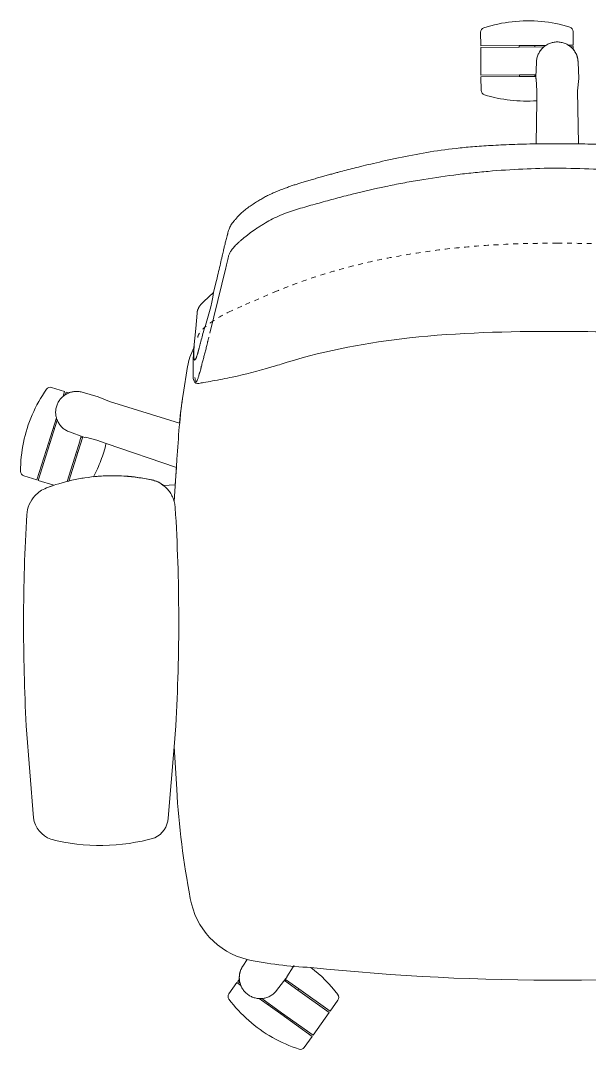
# Model space of a CAD drawing. Header units: inches. Extents: x 29752 to 31446, y 4278 to 5722.
# Drawn here: x 31302.87 to 31317.39, y 4871.65 to 4897.89 of the extents above; entities that cross this region are included whole.
import ezdxf

# ---------------------------------------------------------------- set-up
doc = ezdxf.new("R2010")
doc.units = ezdxf.units.IN
doc.header["$MEASUREMENT"] = 0
doc.linetypes.add('Dash', pattern=[0.25, 0.125, -0.125])
for name, color, linetype, lineweight in [('A-DETL-GENF', 92, 'Continuous', 9), ('A-DETL-GENF-HDLN', 1, 'Dash', 9), ('I-FURN', 30, 'Continuous', 9)]:
    doc.layers.add(name, color=color, linetype=linetype, lineweight=lineweight)

# ---------------------------------------------------------------- blocks, each defined once
blk = doc.blocks.new('Seating-Work_Chair-Teknion-NARM_Around-R2015 - Task Chair_ 4D Arms-6226197-FIRST FLOOR POWER _ SIGNAL')
at = {"layer": 'A-DETL-GENF'}
for p, q in [((6.574, 11.831), (6.372, 11.548)), ((6.372, 11.548), (7.173, 10.976)), ((6.349, 11.516), (5.938, 10.939)), ((7.15, 10.944), (6.349, 11.516)), ((5.915, 10.907), (5.713, 10.623)), ((6.716, 10.335), (5.915, 10.907)), ((5.938, 10.939), (6.739, 10.367)), ((7.173, 10.976), (7.15, 10.944)), ((7.659, 10.582), (7.15, 10.944)), ((7.725, 10.582), (7.173, 10.976)), ((7.471, 10.716), (7.494, 10.748)), ((6.739, 10.367), (6.716, 10.335)), ((7.055, 10.093), (6.716, 10.335)), ((6.739, 10.367), (7.08, 10.124)), ((7.04, 10.073), (7.28, 10.379)), ((8.193, 10.249), (8.295, 10.176)), ((8.295, 10.176), (8.497, 10.459)), ((6.858, 9.778), (7.021, 10.031)), ((7.04, 10.073), (7.02, 10.048)), ((7.02, 10.048), (7.021, 10.031)), ((7.037, 10.107), (7.059, 10.139)), ((8.272, 10.144), (8.214, 10.186)), ((8.23, 10.085), (8.272, 10.144)), ((6.858, 9.778), (6.833, 9.744)), ((8.029, 9.587), (8.141, 9.754)), ((10.044, 5.979), (9.896, 4.16)), ((13.667, 3.626), (13.482, 5.975)), ((9.896, 4.16), (9.829, 5.246)), ((9.852, 3.626), (9.896, 4.16)), ((9.826, -3.138), (9.891, -2.091)), ((9.837, -2.962), (9.864, -2.523)), ((9.864, -2.523), (10.17, -2.506)), ((12.292, -3.535), (12.581, -2.617)), ((12.329, -3.547), (12.626, -2.606)), ((12.351, -3.347), (12.581, -2.617)), ((12.626, -2.606), (12.388, -3.359)), ((12.581, -2.617), (12.626, -2.606)), ((12.961, -2.508), (13.153, -2.439)), ((13.36, -2.633), (12.961, -2.508)), ((13.064, -3.572), (13.36, -2.633)), ((13.398, -2.645), (13.102, -3.584)), ((13.729, -2.75), (13.398, -2.645)), ((9.824, -3.165), (9.826, -3.138)), ((11.627, -3.574), (9.837, -2.962)), ((12.388, -3.359), (12.351, -3.347)), ((11.865, -3.655), (11.627, -3.574)), ((11.865, -3.655), (12.156, -3.731)), ((12.226, -3.745), (12.292, -3.535)), ((12.263, -3.758), (12.329, -3.547)), ((12.877, -4.168), (13.064, -3.572)), ((12.898, -4.231), (13.102, -3.584)), ((13.102, -3.584), (13.064, -3.572)), ((12.171, -3.725), (12.156, -3.731)), ((12.202, -3.736), (12.171, -3.725)), ((12.202, -3.736), (12.567, -3.87)), ((12.233, -3.723), (12.27, -3.735)), ((9.754, -4.091), (11.545, -4.643)), ((12.946, -3.948), (12.984, -3.96)), ((11.545, -4.643), (11.833, -4.766)), ((9.551, -5.536), (9.665, -4.821)), ((11.833, -4.766), (12.239, -4.882)), ((12.581, -4.864), (12.65, -4.886)), ((12.65, -4.886), (12.672, -4.818)), ((12.726, -4.778), (12.688, -4.898)), ((12.688, -4.898), (13.019, -5.003)), ((9.412, -5.353), (9.412, -5.317)), ((9.412, -5.65), (9.412, -5.353)), ((9.412, -5.65), (9.398, -5.93)), ((9.339, -6.508), (9.391, -6.012)), ((8.983, -6.384), (8.572, -8.056)), ((9.309, -6.901), (9.339, -6.508)), ((8.886, -7.425), (9.134, -7.197)), ((8.826, -7.669), (8.886, -7.425)), ((-0.422, -11.217), (0.657, -11.217)), ((-0.422, -11.218), (-0.402, -12.569)), ((0.641, -12.316), (0.657, -11.217)), ((0.637, -12.568), (0.641, -12.316)), ((-0.402, -12.569), (-0.43, -12.881)), ((0.637, -12.568), (0.654, -12.868)), ((2.064, -12.926), (2.061, -12.578)), ((-0.43, -12.881), (-0.415, -13.302)), ((0.664, -12.913), (0.649, -13.302)), ((0.654, -12.868), (0.659, -12.878)), ((0.659, -12.878), (0.665, -12.881)), ((1.08, -12.974), (0.661, -12.978)), ((0.663, -12.938), (1.079, -12.935)), ((0.664, -12.913), (0.665, -12.881)), ((0.686, -12.938), (0.686, -12.977)), ((1.079, -12.935), (2.064, -12.926)), ((1.08, -12.974), (1.079, -12.935)), ((2.064, -12.965), (1.08, -12.974)), ((2.07, -13.674), (2.064, -12.965)), ((-0.292, -13.622), (-0.292, -13.695)), ((-0.292, -13.695), (-0.219, -13.694)), ((-0.164, -13.733), (-0.291, -13.734)), ((-0.291, -13.734), (-0.288, -14.082)), ((0.408, -13.728), (1.086, -13.722)), ((0.462, -13.688), (1.086, -13.683)), ((0.692, -13.686), (0.693, -13.725)), ((1.086, -13.683), (2.07, -13.674)), ((1.086, -13.722), (1.086, -13.683)), ((2.071, -13.713), (1.086, -13.722)), ((2.074, -14.061), (2.071, -13.713))]:
    blk.add_line(p, q, dxfattribs=at)
for centre, radius, start, end in [((6.67, 11.762), 0.118, 72.0663, 144.508), ((5.809, 10.555), 0.118, 144.508, 216.9497), ((8.401, 10.528), 0.118, 324.508, 36.9497), ((8.349, 12.423), 3.271, 216.3644, 233.6356), ((6.995, 9.819), 1.273, 16.7695, 19.7669), ((0.117, -50.691), 60.807, 84.06081, 96.34055), ((7.699, 10.051), 0.532, 326.1216, 3.6669), ((5.953, -0.466), 10.266, 78.3357, 87.5), ((7.569, 7.702), 1.94, 9.7081, 76.2919), ((-12.522, 3.869), 22.393, 3.5249, 10.708), ((11.781, 1.527), 5.151, 75.8604, 105.7175), ((10.665, 5.928), 0.623, 116.6583, 175.3417), ((12.79, 5.867), 0.7, 8.8294, 69.1706), ((10.537, -2.089), 0.556, 228.6486, 257.0516), ((11.471, 1.974), 4.725, 257.0516, 275.8354), ((13.694, -2.862), 0.118, 0.0663, 72.508), ((-0.144, -3.257), 9.933, 350.9436, 355.1859), ((12.384, -4.37), 0.532, 254.1191, 291.6694), ((12.233, -4.163), 0.788, 303.8459, 308.6905), ((13.055, -4.89), 0.118, 252.508, 324.9497), ((14.95, -8.494), 6.158, 160.7438, 170.0055), ((1.942, -12.579), 0.118, 0.508, 72.9497), ((0.117, -13.282), 0.532, 182.1191, 219.6694), ((0.034, -13.397), 0.39, 229.6044, 239.4717), ((-0.17, -14.081), 0.118, 180.508, 252.9497), ((1.956, -14.062), 0.118, 288.0663, 0.508)]:
    blk.add_arc(centre, radius, start, end, dxfattribs=at)
for points in [[(8.495, 10.599), (8.343, 10.8), (8.008, 11.162), (7.397, 11.598), (6.945, 11.796), (6.706, 11.874)], [(13.652, -1.757), (13.706, -0.861), (13.761, 0.933), (13.715, 2.728), (13.667, 3.626)], [(11.951, -2.726), (11.88, -2.861), (11.754, -3.138), (11.663, -3.426), (11.627, -3.574)], [(13.152, -4.958), (13.296, -4.751), (13.536, -4.32), (13.762, -3.604), (13.812, -3.114), (13.812, -2.862)], [(9.665, -4.821), (9.751, -4.278), (9.784, -3.726), (9.823, -3.176)], [(9.823, -3.176), (9.824, -3.172), (9.824, -3.169), (9.824, -3.165)], [(9.391, -6.012), (9.43, -5.936), (9.495, -5.782), (9.536, -5.619), (9.551, -5.536)], [(1.977, -12.466), (1.759, -12.4), (1.318, -12.309), (0.868, -12.3), (0.641, -12.316)], [(-0.205, -14.194), (0.036, -14.267), (0.52, -14.363), (1.271, -14.356), (1.753, -14.252), (1.992, -14.174)]]:
    blk.add_open_spline(points, degree=3, dxfattribs=at)
for points, knots in [([(7.28, 10.379), (7.301, 10.407), (7.325, 10.431), (7.363, 10.464), (7.377, 10.475), (7.404, 10.495), (7.419, 10.504), (7.463, 10.529), (7.494, 10.543), (7.542, 10.56), (7.559, 10.565), (7.592, 10.573), (7.609, 10.576), (7.659, 10.583), (7.693, 10.584), (7.744, 10.582), (7.761, 10.58), (7.795, 10.575), (7.812, 10.571), (7.861, 10.559), (7.893, 10.548), (7.939, 10.526), (7.955, 10.518), (7.984, 10.501), (7.998, 10.491), (8.025, 10.472), (8.039, 10.461), (8.064, 10.438), (8.077, 10.426), (8.111, 10.389), (8.132, 10.362), (8.159, 10.319), (8.167, 10.304), (8.183, 10.273), (8.19, 10.258), (8.208, 10.21), (8.217, 10.177), (8.226, 10.127), (8.228, 10.11), (8.231, 10.076), (8.231, 10.059), (8.23, 10.008), (8.227, 9.974), (8.216, 9.924), (8.212, 9.908), (8.201, 9.875), (8.196, 9.859), (8.176, 9.813), (8.16, 9.783), (8.141, 9.754)], [0, 0, 0, 0, 0.00257976, 0.00257976, 0.00386963, 0.00386963, 0.00515951, 0.00515951, 0.00773927, 0.00773927, 0.00902915, 0.00902915, 0.01031902, 0.01031902, 0.01289878, 0.01289878, 0.01418866, 0.01418866, 0.01547854, 0.01547854, 0.01805829, 0.01805829, 0.01934817, 0.01934817, 0.02063805, 0.02063805, 0.02192793, 0.02192793, 0.0232178, 0.0232178, 0.02579756, 0.02579756, 0.02708744, 0.02708744, 0.02837732, 0.02837732, 0.03095707, 0.03095707, 0.03224695, 0.03224695, 0.03353683, 0.03353683, 0.03611658, 0.03611658, 0.03740646, 0.03740646, 0.03869634, 0.03869634, 0.0412761, 0.0412761, 0.0412761, 0.0412761]), ([(9.866, -1.936), (9.837, -1.473), (9.815, -1.01), (9.785, -0.083), (9.777, 0.381), (9.774, 1.772), (9.799, 2.7), (9.852, 3.626)], [0.0063516, 0.0063516, 0.0063516, 0.0063516, 0.2532771, 0.2532771, 0.5002027, 0.5002027, 0.9940538, 0.9940538, 0.9940538, 0.9940538]), ([(13.153, -2.439), (13.21, -2.417), (13.316, -2.362), (13.474, -2.225), (13.606, -2.022), (13.647, -1.847), (13.652, -1.757)], [0, 0, 0, 0, 0.2, 0.4, 0.7, 1, 1, 1, 1]), ([(10.483, -2.65), (10.441, -2.642), (10.401, -2.63), (10.323, -2.599), (10.285, -2.581), (10.23, -2.548), (10.212, -2.537), (10.177, -2.512), (10.16, -2.5), (10.112, -2.459), (10.082, -2.43), (10.04, -2.381), (10.027, -2.365), (10.002, -2.331), (9.99, -2.313), (9.957, -2.259), (9.938, -2.222), (9.914, -2.163), (9.907, -2.143), (9.894, -2.102), (9.889, -2.082), (9.874, -2.02), (9.868, -1.978), (9.866, -1.936)], [0, 0, 0, 0, 0.00320621, 0.00320621, 0.00641241, 0.00641241, 0.00801552, 0.00801552, 0.00961862, 0.00961862, 0.01282483, 0.01282483, 0.01442793, 0.01442793, 0.01603103, 0.01603103, 0.01923724, 0.01923724, 0.02084034, 0.02084034, 0.02244345, 0.02244345, 0.02564965, 0.02564965, 0.02564965, 0.02564965]), ([(13.153, -2.439), (12.941, -2.52), (12.725, -2.586), (12.448, -2.648), (12.393, -2.66), (12.281, -2.681), (12.225, -2.69), (12.057, -2.716), (11.945, -2.728), (11.776, -2.742), (11.719, -2.745), (11.606, -2.75), (11.549, -2.752), (11.379, -2.753), (11.266, -2.75), (10.929, -2.728), (10.705, -2.697), (10.483, -2.65)], [0, 0, 0, 0, 0.0172431, 0.0172431, 0.02155387, 0.02155387, 0.02586465, 0.02586465, 0.0344862, 0.0344862, 0.03879697, 0.03879697, 0.04310775, 0.04310775, 0.05172929, 0.05172929, 0.06897239, 0.06897239, 0.06897239, 0.06897239]), ([(12.567, -3.87), (12.6, -3.882), (12.63, -3.897), (12.674, -3.923), (12.688, -3.932), (12.715, -3.953), (12.729, -3.964), (12.767, -3.998), (12.789, -4.023), (12.82, -4.064), (12.83, -4.078), (12.847, -4.107), (12.856, -4.122), (12.878, -4.168), (12.89, -4.2), (12.903, -4.249), (12.907, -4.266), (12.912, -4.299), (12.914, -4.316), (12.918, -4.367), (12.917, -4.401), (12.911, -4.452), (12.908, -4.469), (12.9, -4.502), (12.896, -4.518), (12.885, -4.551), (12.879, -4.566), (12.866, -4.598), (12.858, -4.613), (12.833, -4.658), (12.814, -4.686), (12.781, -4.725), (12.77, -4.737), (12.745, -4.761), (12.733, -4.773), (12.693, -4.805), (12.665, -4.823), (12.62, -4.847), (12.604, -4.855), (12.573, -4.868), (12.557, -4.874), (12.508, -4.889), (12.475, -4.895), (12.424, -4.901), (12.407, -4.902), (12.373, -4.902), (12.356, -4.902), (12.305, -4.897), (12.272, -4.891), (12.239, -4.882)], [0, 0, 0, 0, 0.00257976, 0.00257976, 0.00386963, 0.00386963, 0.00515951, 0.00515951, 0.00773927, 0.00773927, 0.00902915, 0.00902915, 0.01031902, 0.01031902, 0.01289878, 0.01289878, 0.01418866, 0.01418866, 0.01547854, 0.01547854, 0.01805829, 0.01805829, 0.01934817, 0.01934817, 0.02063805, 0.02063805, 0.02192793, 0.02192793, 0.0232178, 0.0232178, 0.02579756, 0.02579756, 0.02708744, 0.02708744, 0.02837732, 0.02837732, 0.03095707, 0.03095707, 0.03224695, 0.03224695, 0.03353683, 0.03353683, 0.03611658, 0.03611658, 0.03740646, 0.03740646, 0.03869634, 0.03869634, 0.0412761, 0.0412761, 0.0412761, 0.0412761]), ([(9.263, -5.104), (9.222, -5.114), (9.179, -5.122), (9.063, -5.143), (8.989, -5.156), (8.743, -5.199), (8.574, -5.231), (8.076, -5.34), (7.752, -5.424), (7.275, -5.563), (7.143, -5.603), (7.011, -5.644)], [0, 0, 0, 0, 0.128475, 0.128475, 0.356885, 0.356885, 0.898376, 0.898376, 2.005069, 2.005069, 2.419266, 2.419266, 2.419266, 2.419266]), ([(9.007, -6.285), (9.009, -6.275), (9.011, -6.265), (9.017, -6.244), (9.021, -6.234), (9.026, -6.213), (9.029, -6.203), (9.034, -6.183), (9.037, -6.173), (9.042, -6.154), (9.044, -6.144), (9.048, -6.124), (9.05, -6.114), (9.056, -6.085), (9.061, -6.066), (9.075, -6.009), (9.085, -5.971), (9.101, -5.914), (9.106, -5.896), (9.116, -5.858), (9.121, -5.839), (9.135, -5.784), (9.144, -5.747), (9.162, -5.673), (9.172, -5.637), (9.188, -5.583), (9.194, -5.565), (9.201, -5.538), (9.203, -5.529), (9.207, -5.511), (9.209, -5.503), (9.214, -5.476), (9.218, -5.458), (9.228, -5.423), (9.234, -5.405), (9.243, -5.379), (9.246, -5.37), (9.251, -5.354), (9.253, -5.346), (9.258, -5.322), (9.262, -5.307), (9.272, -5.266), (9.281, -5.242), (9.293, -5.211), (9.297, -5.202), (9.304, -5.185), (9.308, -5.178), (9.314, -5.165), (9.317, -5.159), (9.322, -5.15), (9.325, -5.146), (9.338, -5.132), (9.346, -5.136), (9.358, -5.174), (9.361, -5.208), (9.362, -5.256)], [0, 0, 0, 0, 0.0036282, 0.0036282, 0.0072564, 0.0072564, 0.0108845, 0.0108845, 0.0145127, 0.0145127, 0.0181409, 0.0181409, 0.0217691, 0.0217691, 0.0290255, 0.0290255, 0.0435382, 0.0435382, 0.0507946, 0.0507946, 0.0580509, 0.0580509, 0.0725636, 0.0725636, 0.0870764, 0.0870764, 0.0943327, 0.0943327, 0.0979609, 0.0979609, 0.1015891, 0.1015891, 0.1088455, 0.1088455, 0.1161018, 0.1161018, 0.11973, 0.11973, 0.1233582, 0.1233582, 0.1306146, 0.1306146, 0.1451273, 0.1451273, 0.1523837, 0.1523837, 0.15964, 0.15964, 0.1668964, 0.1668964, 0.1741528, 0.1741528, 0.2031782, 0.2031782, 0.2322037, 0.2322037, 0.2322037, 0.2322037]), ([(9.412, -5.317), (9.411, -5.272), (9.409, -5.238), (9.398, -5.189), (9.394, -5.173), (9.37, -5.138), (9.357, -5.124), (9.315, -5.103), (9.286, -5.099), (9.263, -5.104)], [0, 0, 0, 0, 0.976903, 0.976903, 1.466929, 1.466929, 1.715355, 1.715355, 1.969257, 1.969257, 1.969257, 1.969257]), ([(0.117, -6.433), (-1.963, -6.433), (-4.081, -6.35), (-6.324, -5.777), (-6.551, -5.714), (-6.776, -5.644)], [0, 0, 0, 0, 6.243804, 6.243804, 6.950845, 6.950845, 6.950845, 6.950845]), ([(7.011, -5.644), (5.996, -5.958), (4.942, -6.151), (2.636, -6.403), (1.375, -6.433), (0.117, -6.433)], [0, 0, 0, 0, 3.188184, 3.188184, 6.961607, 6.961607, 6.961607, 6.961607]), ([(9.379, -6.124), (9.381, -6.1), (9.382, -6.077), (9.385, -6.046), (9.385, -6.036), (9.386, -6.022), (9.386, -6.015), (9.387, -6.007), (9.387, -6.004), (9.387, -6.002), (9.387, -6.001), (9.387, -6), (9.387, -6), (9.388, -5.982), (9.389, -5.965), (9.39, -5.941), (9.391, -5.93), (9.391, -5.917), (9.392, -5.911), (9.392, -5.908), (9.392, -5.907), (9.392, -5.906), (9.393, -5.877), (9.393, -5.853), (9.393, -5.822), (9.393, -5.812), (9.393, -5.798), (9.392, -5.792), (9.392, -5.785), (9.392, -5.782), (9.392, -5.78), (9.392, -5.779), (9.392, -5.779), (9.392, -5.778), (9.392, -5.778), (9.391, -5.762), (9.389, -5.749), (9.386, -5.733), (9.385, -5.728), (9.384, -5.722), (9.383, -5.72), (9.382, -5.717), (9.382, -5.716), (9.381, -5.714), (9.381, -5.714), (9.381, -5.713), (9.381, -5.713), (9.381, -5.713), (9.381, -5.713), (9.379, -5.71), (9.378, -5.708), (9.376, -5.705), (9.375, -5.704), (9.374, -5.703), (9.373, -5.703), (9.372, -5.703), (9.372, -5.702), (9.372, -5.702), (9.372, -5.702), (9.372, -5.702), (9.37, -5.702), (9.368, -5.702), (9.365, -5.703), (9.364, -5.703), (9.362, -5.705), (9.361, -5.705), (9.361, -5.706), (9.36, -5.706), (9.36, -5.706), (9.36, -5.706), (9.356, -5.71), (9.351, -5.716), (9.344, -5.729), (9.342, -5.734), (9.338, -5.742), (9.336, -5.746), (9.333, -5.752), (9.332, -5.755), (9.332, -5.756), (9.331, -5.757), (9.331, -5.757), (9.331, -5.757), (9.331, -5.757), (9.331, -5.757), (9.331, -5.757), (9.328, -5.765), (9.325, -5.773), (9.32, -5.787), (9.317, -5.794), (9.314, -5.802), (9.313, -5.807), (9.312, -5.809), (9.312, -5.81), (9.312, -5.811), (9.312, -5.811), (9.312, -5.811), (9.312, -5.811), (9.312, -5.811), (9.308, -5.823), (9.304, -5.836), (9.297, -5.856), (9.294, -5.867), (9.29, -5.88), (9.289, -5.887), (9.288, -5.89), (9.287, -5.892), (9.287, -5.893), (9.287, -5.893), (9.287, -5.894), (9.287, -5.894), (9.287, -5.894), (9.285, -5.9), (9.283, -5.908), (9.279, -5.921), (9.278, -5.926), (9.276, -5.934), (9.275, -5.938), (9.273, -5.943), (9.273, -5.945), (9.272, -5.946), (9.272, -5.947), (9.272, -5.947), (9.272, -5.948), (9.272, -5.948), (9.272, -5.948), (9.271, -5.953), (9.269, -5.96), (9.267, -5.969), (9.266, -5.972), (9.265, -5.975), (9.265, -5.976), (9.263, -5.982), (9.261, -5.99), (9.259, -5.999), (9.257, -6.004), (9.257, -6.006), (9.257, -6.007), (9.256, -6.007), (9.256, -6.008), (9.256, -6.008), (9.25, -6.03), (9.245, -6.052), (9.236, -6.085), (9.233, -6.096), (9.229, -6.113), (9.226, -6.121), (9.224, -6.131), (9.223, -6.136), (9.222, -6.139), (9.222, -6.14), (9.221, -6.14), (9.221, -6.141), (9.221, -6.141), (9.221, -6.141), (9.208, -6.191), (9.194, -6.243), (9.166, -6.35), (9.152, -6.406), (9.137, -6.463)], [0, 0, 0, 0, 0.03125, 0.03125, 0.046875, 0.046875, 0.054687, 0.058594, 0.060547, 0.061523, 0.062012, 0.062012, 0.0625, 0.0625, 0.09375, 0.09375, 0.109375, 0.117187, 0.121094, 0.123047, 0.123047, 0.125, 0.125, 0.1875, 0.1875, 0.21875, 0.21875, 0.234375, 0.242187, 0.246094, 0.248047, 0.249023, 0.249512, 0.249512, 0.25, 0.25, 0.3125, 0.3125, 0.34375, 0.34375, 0.359375, 0.359375, 0.367188, 0.371094, 0.373047, 0.374023, 0.374512, 0.374512, 0.375, 0.375, 0.40625, 0.40625, 0.421875, 0.421875, 0.429688, 0.433594, 0.435547, 0.436523, 0.436523, 0.4375, 0.4375, 0.46875, 0.46875, 0.484375, 0.492188, 0.496094, 0.498047, 0.499023, 0.499023, 0.5, 0.5, 0.5625, 0.5625, 0.59375, 0.59375, 0.609375, 0.617188, 0.621094, 0.623047, 0.624023, 0.624512, 0.624756, 0.624878, 0.624878, 0.625, 0.625, 0.65625, 0.65625, 0.671875, 0.679688, 0.683594, 0.685547, 0.686523, 0.687012, 0.687256, 0.687378, 0.687378, 0.6875, 0.6875, 0.71875, 0.71875, 0.734375, 0.742188, 0.746094, 0.748047, 0.749023, 0.749512, 0.749756, 0.749878, 0.749878, 0.75, 0.75, 0.765625, 0.765625, 0.773438, 0.773438, 0.777344, 0.779297, 0.780273, 0.780762, 0.781006, 0.781128, 0.781189, 0.781189, 0.78125, 0.78125, 0.789063, 0.792969, 0.794922, 0.794922, 0.796875, 0.796875, 0.804688, 0.808594, 0.810547, 0.811523, 0.812012, 0.812256, 0.812256, 0.8125, 0.8125, 0.84375, 0.84375, 0.859375, 0.859375, 0.867188, 0.871094, 0.873047, 0.874023, 0.874512, 0.874756, 0.874878, 0.874878, 0.875, 0.875, 0.9375, 0.9375, 1, 1, 1, 1]), ([(9.134, -7.197), (9.161, -7.173), (9.195, -7.138), (9.231, -7.092), (9.251, -7.063), (9.265, -7.04), (9.275, -7.02), (9.282, -7.006), (9.287, -6.994), (9.291, -6.984), (9.294, -6.974), (9.298, -6.962), (9.3, -6.956), (9.303, -6.945), (9.306, -6.929), (9.308, -6.911), (9.309, -6.901)], [0, 0, 0, 0, 0.253968, 0.380952, 0.507937, 0.569444, 0.630952, 0.69246, 0.723214, 0.753968, 0.784722, 0.815476, 0.84623, 0.876984, 0.938492, 1, 1, 1, 1]), ([(-8.591, -7.669), (-8.572, -7.753), (-8.535, -7.91), (-8.487, -8.119), (-8.452, -8.274), (-8.427, -8.384), (-8.41, -8.458), (-8.396, -8.518), (-8.384, -8.566), (-8.374, -8.61), (-8.361, -8.66), (-8.347, -8.717), (-8.333, -8.774), (-8.321, -8.823), (-8.311, -8.857), (-8.306, -8.876), (-8.302, -8.89), (-8.297, -8.905), (-8.292, -8.924), (-8.282, -8.959), (-8.268, -9.008), (-8.249, -9.067), (-8.217, -9.14), (-8.17, -9.203), (-8.124, -9.256), (-8.098, -9.286), (-8.078, -9.308), (-8.058, -9.331), (-8.031, -9.361), (-7.984, -9.414), (-7.91, -9.486), (-7.823, -9.554), (-7.75, -9.606), (-7.695, -9.644), (-7.64, -9.682), (-7.564, -9.731), (-7.469, -9.788), (-7.375, -9.844), (-7.28, -9.895), (-7.159, -9.95), (-7.037, -10.002), (-6.914, -10.052), (-6.793, -10.098), (-6.694, -10.134), (-6.597, -10.167), (-6.5, -10.199), (-6.4, -10.229), (-6.282, -10.264), (-6.119, -10.312), (-5.941, -10.362), (-5.781, -10.407), (-5.665, -10.44), (-5.561, -10.469), (-5.361, -10.523), (-5.147, -10.579), (-4.847, -10.653), (-4.576, -10.718), (-4.269, -10.788), (-3.821, -10.885), (-3.215, -11.003), (-2.487, -11.107), (-1.766, -11.167), (-1.057, -11.201), (-0.643, -11.213), (-0.422, -11.218)], [0, 0, 0, 0, 0.015625, 0.03125, 0.046875, 0.054688, 0.0625, 0.070312, 0.078125, 0.085938, 0.09375, 0.101562, 0.109375, 0.117188, 0.121094, 0.123047, 0.125, 0.126953, 0.128906, 0.132812, 0.140625, 0.148438, 0.15625, 0.171875, 0.179688, 0.183594, 0.1875, 0.191406, 0.195312, 0.203125, 0.21875, 0.234375, 0.242188, 0.25, 0.257812, 0.265625, 0.28125, 0.296875, 0.3125, 0.328125, 0.34375, 0.359375, 0.375, 0.390625, 0.40625, 0.421875, 0.4375, 0.453125, 0.46875, 0.5, 0.515625, 0.53125, 0.546875, 0.5625, 0.625, 0.65625, 0.6875, 0.71875, 0.75, 0.8125, 0.875, 0.9375, 0.96875, 1, 1, 1, 1]), ([(0.657, -11.217), (0.878, -11.213), (1.291, -11.2), (1.823, -11.176), (2.289, -11.143), (2.842, -11.09), (3.45, -11.003), (4.056, -10.885), (4.503, -10.788), (4.811, -10.718), (5.082, -10.653), (5.306, -10.597), (5.504, -10.547), (5.662, -10.505), (5.795, -10.468), (5.899, -10.44), (6.015, -10.407), (6.136, -10.373), (6.265, -10.337), (6.395, -10.3), (6.517, -10.264), (6.634, -10.229), (6.734, -10.199), (6.831, -10.167), (6.928, -10.134), (7.027, -10.098), (7.148, -10.052), (7.271, -10.002), (7.394, -9.95), (7.514, -9.895), (7.61, -9.844), (7.704, -9.788), (7.798, -9.731), (7.874, -9.681), (7.93, -9.644), (7.984, -9.606), (8.058, -9.554), (8.145, -9.486), (8.218, -9.414), (8.266, -9.361), (8.293, -9.331), (8.312, -9.308), (8.332, -9.286), (8.359, -9.256), (8.404, -9.203), (8.451, -9.14), (8.484, -9.067), (8.503, -9.008), (8.517, -8.959), (8.526, -8.924), (8.532, -8.905), (8.536, -8.89), (8.54, -8.876), (8.546, -8.857), (8.555, -8.823), (8.568, -8.774), (8.582, -8.717), (8.596, -8.66), (8.608, -8.61), (8.619, -8.566), (8.63, -8.518), (8.644, -8.458), (8.661, -8.384), (8.686, -8.274), (8.721, -8.119), (8.77, -7.91), (8.806, -7.753), (8.826, -7.669)], [0, 0, 0, 0, 0.03125, 0.0625, 0.09375, 0.125, 0.1875, 0.25, 0.28125, 0.3125, 0.34375, 0.375, 0.40625, 0.4375, 0.453125, 0.46875, 0.484375, 0.5, 0.515625, 0.53125, 0.546875, 0.5625, 0.578125, 0.59375, 0.609375, 0.625, 0.640625, 0.65625, 0.671875, 0.6875, 0.703125, 0.71875, 0.734375, 0.742188, 0.75, 0.757812, 0.765625, 0.78125, 0.796875, 0.804688, 0.808594, 0.8125, 0.816406, 0.820312, 0.828125, 0.84375, 0.851562, 0.859375, 0.867188, 0.871094, 0.873047, 0.875, 0.876953, 0.878906, 0.882812, 0.890625, 0.898438, 0.90625, 0.914062, 0.921875, 0.929688, 0.9375, 0.945312, 0.953125, 0.96875, 0.984375, 1, 1, 1, 1]), ([(8.572, -8.056), (8.562, -8.104), (8.551, -8.151), (8.536, -8.222), (8.532, -8.246), (8.522, -8.293), (8.516, -8.317), (8.505, -8.353), (8.501, -8.365), (8.492, -8.389), (8.487, -8.402), (8.47, -8.439), (8.456, -8.463), (8.423, -8.514), (8.404, -8.54), (8.358, -8.594), (8.332, -8.621), (8.287, -8.666), (8.271, -8.681), (8.237, -8.711), (8.22, -8.727), (8.165, -8.775), (8.125, -8.809), (8.06, -8.861), (8.037, -8.878), (7.99, -8.914), (7.966, -8.933), (7.891, -8.988), (7.839, -9.025), (7.756, -9.081), (7.727, -9.099), (7.67, -9.136), (7.641, -9.154), (7.552, -9.208), (7.491, -9.243), (7.365, -9.31), (7.3, -9.342), (7.167, -9.403), (7.098, -9.431), (7.028, -9.456)], [0, 0, 0, 0, 0.01172388, 0.01172388, 0.01758583, 0.01758583, 0.02344777, 0.02344777, 0.02637874, 0.02637874, 0.02930971, 0.02930971, 0.03517165, 0.03517165, 0.0410336, 0.0410336, 0.04689554, 0.04689554, 0.04982651, 0.04982651, 0.05275748, 0.05275748, 0.05861942, 0.05861942, 0.0615504, 0.0615504, 0.06448137, 0.06448137, 0.07034331, 0.07034331, 0.07327428, 0.07327428, 0.07620525, 0.07620525, 0.08206719, 0.08206719, 0.08792914, 0.08792914, 0.09379108, 0.09379108, 0.09379108, 0.09379108]), ([(-6.793, -9.456), (-6.76, -9.469), (-6.727, -9.48), (-6.679, -9.497), (-6.655, -9.505), (-6.626, -9.514), (-6.611, -9.519), (-6.604, -9.521), (-6.6, -9.522), (-6.599, -9.523), (-6.598, -9.523), (-6.597, -9.523), (-6.581, -9.528), (-6.558, -9.536), (-6.528, -9.545), (-6.513, -9.549), (-6.505, -9.552), (-6.501, -9.553), (-6.499, -9.554), (-6.498, -9.554), (-6.498, -9.554), (-6.497, -9.554), (-6.483, -9.558), (-6.459, -9.565), (-6.429, -9.574), (-6.413, -9.579), (-6.405, -9.581), (-6.401, -9.582), (-6.399, -9.583), (-6.398, -9.583), (-6.397, -9.583), (-6.364, -9.593), (-6.314, -9.608), (-6.254, -9.625), (-6.223, -9.633), (-6.208, -9.638), (-6.201, -9.64), (-6.197, -9.641), (-6.195, -9.641), (-6.194, -9.642), (-6.193, -9.642), (-6.162, -9.651), (-6.129, -9.66), (-6.075, -9.675), (-6.048, -9.683), (-6.014, -9.692), (-5.997, -9.697), (-5.988, -9.699), (-5.984, -9.701), (-5.982, -9.701), (-5.981, -9.701), (-5.98, -9.702), (-5.98, -9.702), (-5.887, -9.728), (-5.799, -9.752), (-5.673, -9.786), (-5.633, -9.797), (-5.574, -9.813), (-5.545, -9.821), (-5.512, -9.83), (-5.495, -9.834), (-5.487, -9.836), (-5.483, -9.837), (-5.481, -9.838), (-5.48, -9.838), (-5.48, -9.838), (-5.479, -9.838), (-5.479, -9.838), (-5.371, -9.867), (-5.263, -9.895), (-5.102, -9.935), (-5.048, -9.949), (-4.967, -9.968), (-4.926, -9.978), (-4.879, -9.99), (-4.856, -9.995), (-4.844, -9.998), (-4.838, -9.999), (-4.835, -10), (-4.833, -10), (-4.833, -10.001), (-4.832, -10.001), (-4.832, -10.001), (-4.698, -10.033), (-4.564, -10.063), (-4.363, -10.107), (-4.296, -10.121), (-4.22, -10.137), (-4.207, -10.14), (-4.195, -10.142), (-4.189, -10.143), (-4.188, -10.144), (-4.186, -10.144), (-4.182, -10.145), (-4.159, -10.15), (-4.097, -10.162), (-4.038, -10.174), (-3.92, -10.198), (-3.84, -10.213), (-3.721, -10.235), (-3.676, -10.243), (-3.629, -10.252), (-3.622, -10.253), (-3.617, -10.254), (-3.614, -10.254), (-3.599, -10.257), (-3.565, -10.263), (-3.438, -10.285), (-3.323, -10.305), (-3.185, -10.327), (-3.116, -10.338), (-3.035, -10.35), (-2.995, -10.356), (-2.975, -10.359), (-2.965, -10.36), (-2.96, -10.361), (-2.957, -10.361), (-2.956, -10.362), (-2.955, -10.362), (-2.955, -10.362), (-2.729, -10.395), (-2.505, -10.425), (-2.17, -10.464), (-2.059, -10.476), (-1.892, -10.492), (-1.809, -10.5), (-1.712, -10.509), (-1.664, -10.514), (-1.64, -10.516), (-1.628, -10.517), (-1.622, -10.517), (-1.619, -10.518), (-1.617, -10.518), (-1.616, -10.518), (-1.616, -10.518), (-1.616, -10.518), (-1.481, -10.529), (-1.346, -10.54), (-1.144, -10.553), (-1.076, -10.557), (-0.975, -10.563), (-0.925, -10.566), (-0.866, -10.569), (-0.837, -10.571), (-0.822, -10.571), (-0.815, -10.572), (-0.811, -10.572), (-0.809, -10.572), (-0.808, -10.572), (-0.808, -10.572), (-0.497, -10.587), (-0.189, -10.595), (0.117, -10.595)], [0, 0, 0, 0, 0.03125, 0.03125, 0.046875, 0.054688, 0.058594, 0.060547, 0.061523, 0.062012, 0.062012, 0.0625, 0.0625, 0.078125, 0.085938, 0.089844, 0.091797, 0.092773, 0.093262, 0.093506, 0.093506, 0.09375, 0.09375, 0.109375, 0.117188, 0.121094, 0.123047, 0.124023, 0.124512, 0.124512, 0.125, 0.125, 0.15625, 0.171875, 0.179688, 0.183594, 0.185547, 0.186523, 0.187012, 0.187012, 0.1875, 0.1875, 0.21875, 0.21875, 0.234375, 0.242188, 0.246094, 0.248047, 0.249023, 0.249512, 0.249756, 0.249756, 0.25, 0.25, 0.3125, 0.3125, 0.34375, 0.34375, 0.359375, 0.367188, 0.371094, 0.373047, 0.374023, 0.374512, 0.374756, 0.374878, 0.374878, 0.375, 0.375, 0.4375, 0.4375, 0.46875, 0.46875, 0.484375, 0.492188, 0.496094, 0.498047, 0.499023, 0.499512, 0.499756, 0.499878, 0.499878, 0.5, 0.5, 0.5625, 0.5625, 0.59375, 0.59375, 0.597656, 0.599609, 0.599609, 0.600098, 0.600098, 0.600586, 0.601562, 0.609375, 0.625, 0.625, 0.65625, 0.65625, 0.671875, 0.673828, 0.674805, 0.674805, 0.675781, 0.675781, 0.679687, 0.6875, 0.71875, 0.71875, 0.734375, 0.742187, 0.746094, 0.748047, 0.749023, 0.749512, 0.749756, 0.749878, 0.749878, 0.75, 0.75, 0.8125, 0.8125, 0.84375, 0.84375, 0.859375, 0.867188, 0.871094, 0.873047, 0.874023, 0.874512, 0.874756, 0.874878, 0.874939, 0.874939, 0.875, 0.875, 0.90625, 0.90625, 0.921875, 0.921875, 0.929688, 0.933594, 0.935547, 0.936523, 0.937012, 0.937256, 0.937378, 0.937378, 0.9375, 0.9375, 1, 1, 1, 1]), ([(7.028, -9.456), (6.96, -9.481), (6.892, -9.505), (6.754, -9.548), (6.684, -9.568), (6.474, -9.629), (6.334, -9.668), (6.053, -9.747), (5.912, -9.785), (5.63, -9.861), (5.489, -9.897), (5.063, -10.003), (4.779, -10.069), (4.349, -10.159), (4.205, -10.188), (3.917, -10.242), (3.773, -10.268), (3.339, -10.341), (3.048, -10.384), (2.612, -10.44), (2.466, -10.457), (2.173, -10.488), (2.027, -10.502), (1.587, -10.541), (1.294, -10.56), (0.706, -10.588), (0.412, -10.595), (0.117, -10.595)], [0, 0, 0, 0, 0.0056077, 0.0056077, 0.0112153, 0.0112153, 0.0224307, 0.0224307, 0.033646, 0.033646, 0.0448614, 0.0448614, 0.067292, 0.067292, 0.0785074, 0.0785074, 0.0897227, 0.0897227, 0.1121534, 0.1121534, 0.1233688, 0.1233688, 0.1345841, 0.1345841, 0.1570148, 0.1570148, 0.1794455, 0.1794455, 0.1794455, 0.1794455]), ([(0.649, -13.302), (0.648, -13.336), (0.643, -13.37), (0.632, -13.419), (0.627, -13.436), (0.616, -13.468), (0.61, -13.484), (0.589, -13.531), (0.572, -13.56), (0.543, -13.602), (0.533, -13.615), (0.51, -13.642), (0.499, -13.654), (0.462, -13.689), (0.436, -13.71), (0.393, -13.738), (0.378, -13.747), (0.347, -13.763), (0.332, -13.77), (0.285, -13.789), (0.252, -13.798), (0.202, -13.808), (0.185, -13.811), (0.151, -13.814), (0.134, -13.815), (0.1, -13.815), (0.083, -13.814), (0.049, -13.811), (0.032, -13.808), (-0.018, -13.798), (-0.05, -13.789), (-0.098, -13.77), (-0.113, -13.762), (-0.143, -13.747), (-0.158, -13.738), (-0.201, -13.71), (-0.227, -13.689), (-0.264, -13.654), (-0.276, -13.641), (-0.298, -13.615), (-0.309, -13.602), (-0.338, -13.56), (-0.355, -13.531), (-0.376, -13.484), (-0.382, -13.468), (-0.393, -13.436), (-0.397, -13.419), (-0.409, -13.37), (-0.413, -13.336), (-0.415, -13.302)], [0, 0, 0, 0, 0.00257976, 0.00257976, 0.00386963, 0.00386963, 0.00515951, 0.00515951, 0.00773927, 0.00773927, 0.00902915, 0.00902915, 0.01031902, 0.01031902, 0.01289878, 0.01289878, 0.01418866, 0.01418866, 0.01547854, 0.01547854, 0.01805829, 0.01805829, 0.01934817, 0.01934817, 0.02063805, 0.02063805, 0.02192793, 0.02192793, 0.0232178, 0.0232178, 0.02579756, 0.02579756, 0.02708744, 0.02708744, 0.02837732, 0.02837732, 0.03095707, 0.03095707, 0.03224695, 0.03224695, 0.03353683, 0.03353683, 0.03611658, 0.03611658, 0.03740646, 0.03740646, 0.03869634, 0.03869634, 0.0412761, 0.0412761, 0.0412761, 0.0412761])]:
    blk.add_open_spline(points, degree=3, knots=knots, dxfattribs=at)
at = {"layer": 'A-DETL-GENF-HDLN'}
for p, q in [((8.507, -6.92), (8.075, -7.118)), ((8.075, -7.118), (7.283, -7.457))]:
    blk.add_line(p, q, dxfattribs=at)
for points, knots in [([(9.292, -6.276), (9.291, -6.288), (9.288, -6.3), (9.282, -6.32), (9.279, -6.326), (9.275, -6.336), (9.273, -6.342), (9.27, -6.348), (9.269, -6.351), (9.268, -6.352), (9.267, -6.353), (9.267, -6.353), (9.267, -6.354), (9.26, -6.367), (9.252, -6.38), (9.238, -6.402), (9.233, -6.409), (9.224, -6.42), (9.22, -6.426), (9.214, -6.433), (9.211, -6.436), (9.21, -6.438), (9.209, -6.439), (9.209, -6.439), (9.209, -6.439), (9.209, -6.439), (9.197, -6.453), (9.185, -6.466), (9.164, -6.488), (9.156, -6.496), (9.145, -6.507), (9.139, -6.513), (9.131, -6.52), (9.127, -6.523), (9.125, -6.525), (9.124, -6.526), (9.124, -6.526), (9.124, -6.527), (9.124, -6.527), (9.109, -6.54), (9.094, -6.553), (9.069, -6.574), (9.06, -6.581), (9.046, -6.592), (9.039, -6.598), (9.031, -6.604), (9.027, -6.608), (9.024, -6.609), (9.024, -6.61), (9.023, -6.611), (9.023, -6.611), (9.006, -6.624), (8.988, -6.637), (8.961, -6.657), (8.951, -6.663), (8.937, -6.674), (8.929, -6.679), (8.921, -6.685), (8.916, -6.688), (8.914, -6.689), (8.913, -6.69), (8.912, -6.69), (8.893, -6.703), (8.874, -6.716), (8.844, -6.735), (8.828, -6.745), (8.81, -6.756), (8.801, -6.762), (8.797, -6.765), (8.795, -6.766), (8.793, -6.767), (8.793, -6.767), (8.702, -6.822), (8.606, -6.873), (8.507, -6.92)], [0, 0, 0, 0, 0.0625, 0.0625, 0.09375, 0.09375, 0.109375, 0.117187, 0.121094, 0.123047, 0.124023, 0.124023, 0.125, 0.125, 0.1875, 0.1875, 0.21875, 0.21875, 0.234375, 0.242187, 0.246094, 0.248047, 0.249023, 0.249512, 0.249512, 0.25, 0.25, 0.3125, 0.3125, 0.34375, 0.34375, 0.359375, 0.367187, 0.371094, 0.373047, 0.374023, 0.374512, 0.374512, 0.375, 0.375, 0.4375, 0.4375, 0.46875, 0.46875, 0.484375, 0.492187, 0.496094, 0.498047, 0.499023, 0.499023, 0.5, 0.5, 0.5625, 0.5625, 0.59375, 0.59375, 0.609375, 0.617187, 0.621094, 0.623047, 0.623047, 0.625, 0.625, 0.6875, 0.6875, 0.71875, 0.734375, 0.742187, 0.746094, 0.748047, 0.748047, 0.75, 0.75, 1, 1, 1, 1]), ([(0.117, -8.683), (-0.206, -8.683), (-0.521, -8.678), (-0.977, -8.664), (-1.126, -8.657), (-1.346, -8.647), (-1.419, -8.643), (-1.527, -8.636), (-1.581, -8.633), (-1.643, -8.629), (-1.674, -8.627), (-1.69, -8.626), (-1.697, -8.625), (-1.701, -8.625), (-1.703, -8.625), (-1.704, -8.625), (-1.704, -8.625), (-2.028, -8.603), (-2.341, -8.575), (-2.795, -8.524), (-2.943, -8.506), (-3.161, -8.477), (-3.233, -8.467), (-3.34, -8.451), (-3.394, -8.443), (-3.455, -8.434), (-3.486, -8.429), (-3.501, -8.427), (-3.509, -8.426), (-3.513, -8.425), (-3.515, -8.425), (-3.516, -8.425), (-3.516, -8.424), (-3.673, -8.4), (-3.826, -8.374), (-4.051, -8.332), (-4.125, -8.318), (-4.236, -8.297), (-4.29, -8.286), (-4.354, -8.272), (-4.385, -8.266), (-4.401, -8.263), (-4.409, -8.261), (-4.413, -8.26), (-4.415, -8.26), (-4.416, -8.26), (-4.416, -8.259), (-4.572, -8.227), (-4.724, -8.192), (-4.947, -8.139), (-5.02, -8.121), (-5.129, -8.093), (-5.184, -8.079), (-5.246, -8.062), (-5.278, -8.054), (-5.293, -8.05), (-5.301, -8.048), (-5.304, -8.047), (-5.307, -8.046), (-5.308, -8.046), (-5.461, -8.004), (-5.611, -7.961), (-5.831, -7.895), (-5.903, -7.872), (-6.011, -7.838), (-6.064, -7.82), (-6.126, -7.8), (-6.157, -7.79), (-6.173, -7.784), (-6.18, -7.782), (-6.184, -7.781), (-6.186, -7.78), (-6.187, -7.78), (-6.482, -7.68), (-6.769, -7.573), (-7.048, -7.457)], [0, 0, 0, 0, 0.125, 0.125, 0.1875, 0.1875, 0.21875, 0.21875, 0.234375, 0.242188, 0.246094, 0.248047, 0.249023, 0.249512, 0.249756, 0.249756, 0.25, 0.25, 0.375, 0.375, 0.4375, 0.4375, 0.46875, 0.46875, 0.484375, 0.492188, 0.496094, 0.498047, 0.499023, 0.499512, 0.499756, 0.499756, 0.5, 0.5, 0.5625, 0.5625, 0.59375, 0.59375, 0.609375, 0.617188, 0.621094, 0.623047, 0.624023, 0.624512, 0.624756, 0.624756, 0.625, 0.625, 0.6875, 0.6875, 0.71875, 0.71875, 0.734375, 0.742188, 0.746094, 0.748047, 0.749023, 0.749512, 0.749512, 0.75, 0.75, 0.8125, 0.8125, 0.84375, 0.84375, 0.859375, 0.867188, 0.871094, 0.873047, 0.874023, 0.874512, 0.874512, 0.875, 0.875, 1, 1, 1, 1]), ([(0.117, -8.683), (0.422, -8.683), (0.728, -8.679), (1.337, -8.66), (1.642, -8.645), (2.251, -8.604), (2.555, -8.577), (3.161, -8.51), (3.463, -8.47), (4.066, -8.375), (4.366, -8.32), (4.962, -8.194), (5.259, -8.123), (5.847, -7.963), (6.139, -7.875), (6.716, -7.68), (7.001, -7.574), (7.283, -7.457)], [0, 0, 0, 0, 0.0232506, 0.0232506, 0.0465012, 0.0465012, 0.0697517, 0.0697517, 0.0930023, 0.0930023, 0.1162529, 0.1162529, 0.1395035, 0.1395035, 0.1627541, 0.1627541, 0.1860047, 0.1860047, 0.1860047, 0.1860047])]:
    blk.add_open_spline(points, degree=3, knots=knots, dxfattribs=at)

msp = doc.modelspace()

# ---------------------------------------------------------------- block references
at = {"layer": 'I-FURN', "rotation": 180}
msp.add_blockref('Seating-Work_Chair-Teknion-NARM_Around-R2015 - Task Chair_ 4D Arms-6226197-FIRST FLOOR POWER _ SIGNAL', (31316.685, 4883.534), dxfattribs=at)

doc.saveas('drawing.dxf')
